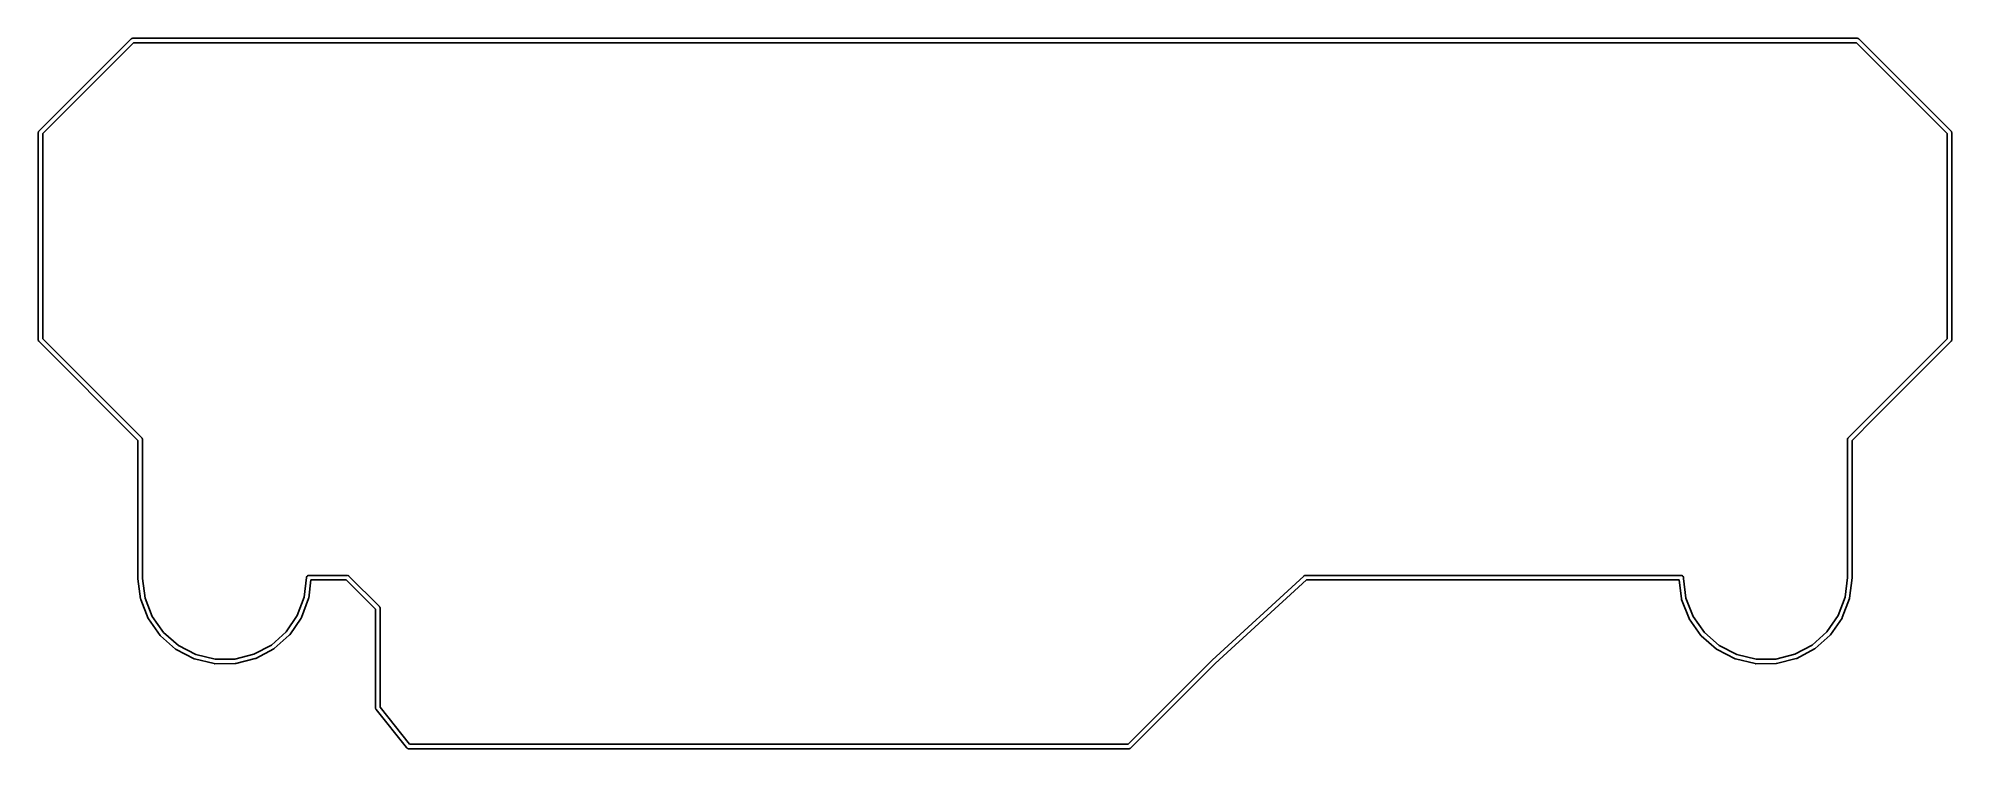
# Model space of a CAD drawing. Extents: x 57.6 to 121, y -142.3 to -118.8.
import ezdxf

# ---------------------------------------------------------------- set-up
doc = ezdxf.new("R2010")
doc.units = 0
doc.header["$MEASUREMENT"] = 0
doc.layers.add('BLACK', color=7, linetype='CONTINUOUS')

msp = doc.modelspace()

# ---------------------------------------------------------------- linework, layer by layer
at = {"layer": 'BLACK', "linetype": 'CONTINUOUS'}
for p, q in [((57.6073, -121.865), (60.6507, -118.821)), ((60.7371, -118.947), (57.733, -121.951)), ((60.6507, -118.821), (60.657, -118.814)), ((60.657, -118.814), (60.6657, -118.809)), ((60.6657, -118.809), (60.6738, -118.803)), ((60.6738, -118.803), (60.677, -118.802)), ((60.677, -118.802), (60.68, -118.8)), ((60.68, -118.8), (60.6898, -118.799)), ((60.6898, -118.799), (60.6994, -118.796)), ((60.6994, -118.796), (60.7093, -118.797)), ((60.7093, -118.797), (117.853, -118.797)), ((117.825, -118.947), (60.7371, -118.947)), ((120.829, -121.951), (117.825, -118.947)), ((117.853, -118.797), (117.863, -118.796)), ((117.863, -118.796), (117.872, -118.799)), ((117.872, -118.799), (117.882, -118.8)), ((117.882, -118.8), (117.885, -118.802)), ((117.885, -118.802), (117.888, -118.803)), ((117.888, -118.803), (117.896, -118.809)), ((117.896, -118.809), (117.905, -118.814)), ((117.905, -118.814), (117.911, -118.821)), ((117.911, -118.821), (120.955, -121.865)), ((57.5821, -121.913), (57.5847, -121.904)), ((57.583, -121.923), (57.5821, -121.913)), ((57.583, -128.775), (57.583, -121.923)), ((57.5847, -121.904), (57.5864, -121.894)), ((57.5864, -121.894), (57.5881, -121.891)), ((57.5881, -121.891), (57.589, -121.888)), ((57.589, -121.888), (57.5947, -121.88)), ((57.5947, -121.88), (57.5997, -121.871)), ((57.5997, -121.871), (57.6073, -121.865)), ((57.733, -121.951), (57.733, -128.747)), ((120.829, -128.747), (120.829, -121.951)), ((120.955, -121.865), (120.962, -121.871)), ((120.962, -121.871), (120.967, -121.88)), ((120.967, -121.88), (120.973, -121.888)), ((120.973, -121.888), (120.974, -121.891)), ((120.974, -121.891), (120.976, -121.894)), ((120.976, -121.894), (120.977, -121.904)), ((120.977, -121.904), (120.98, -121.913)), ((120.98, -121.913), (120.979, -121.923)), ((120.979, -121.923), (120.979, -128.775)), ((57.5821, -128.785), (57.583, -128.775)), ((57.5847, -128.794), (57.5821, -128.785)), ((57.5864, -128.804), (57.5847, -128.794)), ((57.5881, -128.807), (57.5864, -128.804)), ((57.589, -128.81), (57.5881, -128.807)), ((57.5947, -128.818), (57.589, -128.81)), ((57.5997, -128.827), (57.5947, -128.818)), ((57.6073, -128.833), (57.5997, -128.827)), ((60.885, -132.111), (57.6073, -128.833)), ((57.733, -128.747), (61.0107, -132.025)), ((118.316, -131.26), (120.829, -128.747)), ((120.955, -128.833), (118.422, -131.366)), ((120.962, -128.827), (120.955, -128.833)), ((120.967, -128.818), (120.962, -128.827)), ((120.973, -128.81), (120.967, -128.818)), ((120.974, -128.807), (120.973, -128.81)), ((120.976, -128.804), (120.974, -128.807)), ((120.977, -128.794), (120.976, -128.804)), ((120.98, -128.785), (120.977, -128.794)), ((120.979, -128.775), (120.98, -128.785)), ((117.551, -132.025), (118.316, -131.26)), ((118.422, -131.366), (117.677, -132.111)), ((118.316, -131.26), (118.316, -131.26)), ((118.422, -131.366), (118.422, -131.366)), ((60.885, -136.659), (60.885, -132.111)), ((61.0107, -132.025), (61.0183, -132.031)), ((61.0183, -132.031), (61.0233, -132.04)), ((61.0233, -132.04), (61.029, -132.048)), ((61.029, -132.048), (61.0299, -132.051)), ((61.0299, -132.051), (61.0316, -132.054)), ((61.0316, -132.054), (61.0333, -132.064)), ((61.0333, -132.064), (61.0359, -132.073)), ((61.0359, -132.073), (61.035, -132.083)), ((61.035, -132.083), (61.035, -136.652)), ((117.526, -132.073), (117.529, -132.064)), ((117.527, -132.083), (117.526, -132.073)), ((117.527, -136.647), (117.527, -132.083)), ((117.529, -132.064), (117.53, -132.054)), ((117.53, -132.054), (117.532, -132.051)), ((117.532, -132.051), (117.533, -132.048)), ((117.533, -132.048), (117.539, -132.04)), ((117.539, -132.04), (117.544, -132.031)), ((117.544, -132.031), (117.551, -132.025)), ((117.677, -132.111), (117.677, -136.659)), ((60.8852, -136.682), (60.885, -136.659)), ((60.885, -136.659), (60.885, -136.659)), ((60.8857, -136.686), (60.8852, -136.682)), ((60.8857, -136.69), (60.8857, -136.686)), ((60.8858, -136.691), (60.8857, -136.69)), ((60.9734, -137.357), (60.8858, -136.691)), ((61.035, -136.652), (61.0351, -136.676)), ((61.0351, -136.676), (61.121, -137.328)), ((66.394, -137.3), (66.473, -136.647)), ((66.473, -136.639), (66.482, -136.614)), ((66.473, -136.647), (66.473, -136.639)), ((66.482, -136.614), (66.499, -136.594)), ((66.499, -136.594), (66.522, -136.58)), ((66.522, -136.58), (66.5414, -136.577)), ((66.5414, -136.577), (67.8147, -136.577)), ((66.6145, -136.727), (66.5418, -137.327)), ((67.7869, -136.727), (66.6145, -136.727)), ((68.759, -137.699), (67.7869, -136.727)), ((67.8147, -136.577), (67.8246, -136.576)), ((67.8246, -136.576), (67.8342, -136.579)), ((67.8342, -136.579), (67.844, -136.58)), ((67.844, -136.58), (67.847, -136.582)), ((67.847, -136.582), (67.8502, -136.583)), ((67.8502, -136.583), (67.8583, -136.589)), ((67.8583, -136.589), (67.867, -136.594)), ((67.867, -136.594), (67.8733, -136.601)), ((67.8733, -136.601), (68.8847, -137.613)), ((96.4729, -139.387), (99.5137, -136.6)), ((99.5972, -136.727), (96.5719, -139.5)), ((99.5137, -136.6), (99.519, -136.594)), ((99.519, -136.594), (99.5291, -136.588)), ((99.5291, -136.588), (99.5388, -136.582)), ((99.5388, -136.582), (99.5405, -136.581)), ((99.5405, -136.581), (99.542, -136.58)), ((99.542, -136.58), (99.5534, -136.578)), ((99.5534, -136.578), (99.5647, -136.576)), ((99.5647, -136.576), (99.5729, -136.577)), ((99.5729, -136.577), (112.021, -136.577)), ((111.945, -136.727), (99.5972, -136.727)), ((112.027, -137.357), (111.945, -136.727)), ((112.021, -136.577), (112.04, -136.58)), ((112.04, -136.58), (112.063, -136.594)), ((112.063, -136.594), (112.08, -136.614)), ((112.08, -136.614), (112.089, -136.639)), ((112.089, -136.639), (112.089, -136.652)), ((112.089, -136.652), (112.089, -136.676)), ((112.089, -136.676), (112.175, -137.328)), ((117.448, -137.3), (117.527, -136.647)), ((117.676, -136.663), (117.596, -137.327)), ((117.677, -136.659), (117.676, -136.663)), ((60.9756, -137.365), (60.9734, -137.357)), ((60.9776, -137.373), (60.9756, -137.365)), ((60.9779, -137.374), (60.9776, -137.373)), ((61.2218, -138), (60.9779, -137.374)), ((61.121, -137.328), (61.3582, -137.937)), ((66.1631, -137.911), (66.394, -137.3)), ((66.5375, -137.345), (66.3002, -137.973)), ((66.5396, -137.337), (66.5375, -137.345)), ((66.5417, -137.328), (66.5396, -137.337)), ((66.5418, -137.327), (66.5417, -137.328)), ((112.03, -137.365), (112.027, -137.357)), ((112.032, -137.373), (112.03, -137.365)), ((112.032, -137.374), (112.032, -137.373)), ((112.276, -138), (112.032, -137.374)), ((112.175, -137.328), (112.412, -137.937)), ((117.217, -137.911), (117.448, -137.3)), ((117.592, -137.345), (117.354, -137.973)), ((117.594, -137.337), (117.592, -137.345)), ((117.596, -137.328), (117.594, -137.337)), ((117.596, -137.327), (117.596, -137.328)), ((61.2258, -138.007), (61.2218, -138)), ((61.2298, -138.015), (61.2258, -138.007)), ((61.2303, -138.015), (61.2298, -138.015)), ((61.6163, -138.565), (61.2303, -138.015)), ((61.3582, -137.937), (61.7338, -138.471)), ((65.7931, -138.45), (66.1631, -137.911)), ((66.2919, -137.989), (65.9116, -138.542)), ((66.2959, -137.981), (66.2919, -137.989)), ((66.2999, -137.974), (66.2959, -137.981)), ((66.3002, -137.973), (66.2999, -137.974)), ((68.759, -140.963), (68.759, -137.699)), ((68.8847, -137.613), (68.8923, -137.619)), ((68.8923, -137.619), (68.8973, -137.628)), ((68.8973, -137.628), (68.903, -137.636)), ((68.903, -137.636), (68.9039, -137.639)), ((68.9039, -137.639), (68.9056, -137.642)), ((68.9056, -137.642), (68.9073, -137.652)), ((68.9073, -137.652), (68.9099, -137.661)), ((68.9099, -137.661), (68.909, -137.671)), ((68.909, -137.671), (68.909, -140.944)), ((112.28, -138.007), (112.276, -138)), ((112.284, -138.015), (112.28, -138.007)), ((112.67, -138.565), (112.284, -138.015)), ((112.284, -138.015), (112.284, -138.015)), ((112.412, -137.937), (112.788, -138.471)), ((116.847, -138.45), (117.217, -137.911)), ((117.346, -137.989), (116.966, -138.542)), ((117.35, -137.981), (117.346, -137.989)), ((117.354, -137.974), (117.35, -137.981)), ((117.354, -137.973), (117.354, -137.974)), ((61.622, -138.571), (61.6163, -138.565)), ((61.6278, -138.578), (61.622, -138.571)), ((61.6283, -138.578), (61.6278, -138.578)), ((62.1342, -139.019), (61.6283, -138.578)), ((61.7338, -138.471), (62.226, -138.9)), ((65.3055, -138.884), (65.7931, -138.45)), ((65.8997, -138.556), (65.3985, -139.002)), ((65.9054, -138.549), (65.8997, -138.556)), ((65.9112, -138.543), (65.9054, -138.549)), ((65.9116, -138.542), (65.9112, -138.543)), ((112.676, -138.571), (112.67, -138.565)), ((112.682, -138.578), (112.676, -138.571)), ((113.188, -139.019), (112.682, -138.578)), ((112.682, -138.578), (112.682, -138.578)), ((112.788, -138.471), (113.28, -138.9)), ((116.359, -138.884), (116.847, -138.45)), ((116.954, -138.556), (116.452, -139.002)), ((116.959, -138.549), (116.954, -138.556)), ((116.965, -138.543), (116.959, -138.549)), ((116.966, -138.542), (116.965, -138.543)), ((62.1413, -139.024), (62.1342, -139.019)), ((62.1484, -139.029), (62.1413, -139.024)), ((62.1491, -139.03), (62.1484, -139.029)), ((62.7457, -139.337), (62.1491, -139.03)), ((62.226, -138.9), (62.8064, -139.2)), ((62.7537, -139.34), (62.7457, -139.337)), ((62.7618, -139.344), (62.7537, -139.34)), ((62.7626, -139.344), (62.7618, -139.344)), ((63.4154, -139.5), (62.7626, -139.344)), ((62.8064, -139.2), (63.4416, -139.352)), ((63.4416, -139.352), (64.0947, -139.349)), ((64.0947, -139.349), (64.7282, -139.19)), ((64.7736, -139.333), (64.1225, -139.497)), ((64.7282, -139.19), (65.3055, -138.884)), ((64.7816, -139.33), (64.7736, -139.333)), ((64.7897, -139.327), (64.7816, -139.33)), ((64.7904, -139.327), (64.7897, -139.327)), ((65.3837, -139.013), (64.7904, -139.327)), ((64.7904, -139.327), (64.7904, -139.327)), ((64.7904, -139.327), (64.7904, -139.327)), ((65.3907, -139.008), (65.3837, -139.013)), ((65.3979, -139.003), (65.3907, -139.008)), ((65.3985, -139.002), (65.3979, -139.003)), ((93.6949, -142.165), (96.4635, -139.396)), ((96.4635, -139.396), (96.4645, -139.395)), ((96.4645, -139.395), (96.4681, -139.392)), ((96.4681, -139.392), (96.4716, -139.388)), ((96.4716, -139.388), (96.4729, -139.387)), ((113.195, -139.024), (113.188, -139.019)), ((113.202, -139.029), (113.195, -139.024)), ((113.203, -139.03), (113.202, -139.029)), ((113.8, -139.337), (113.203, -139.03)), ((113.28, -138.9), (113.86, -139.2)), ((113.808, -139.34), (113.8, -139.337)), ((113.816, -139.344), (113.808, -139.34)), ((113.817, -139.344), (113.816, -139.344)), ((114.469, -139.5), (113.817, -139.344)), ((113.86, -139.2), (114.496, -139.352)), ((114.496, -139.352), (115.149, -139.349)), ((115.149, -139.349), (115.782, -139.19)), ((115.828, -139.333), (115.176, -139.497)), ((115.782, -139.19), (116.359, -138.884)), ((115.836, -139.33), (115.828, -139.333)), ((115.844, -139.327), (115.836, -139.33)), ((116.438, -139.013), (115.844, -139.327)), ((115.844, -139.327), (115.844, -139.327)), ((115.844, -139.327), (115.844, -139.327)), ((115.844, -139.327), (115.844, -139.327)), ((116.445, -139.008), (116.438, -139.013)), ((116.452, -139.003), (116.445, -139.008)), ((116.452, -139.002), (116.452, -139.003)), ((63.4239, -139.501), (63.4154, -139.5)), ((63.4325, -139.502), (63.4239, -139.501)), ((63.4333, -139.502), (63.4325, -139.502)), ((64.1046, -139.499), (63.4333, -139.502)), ((64.1131, -139.498), (64.1046, -139.499)), ((64.1217, -139.497), (64.1131, -139.498)), ((64.1225, -139.497), (64.1217, -139.497)), ((96.5719, -139.5), (93.7813, -142.291)), ((114.478, -139.501), (114.469, -139.5)), ((114.486, -139.502), (114.478, -139.501)), ((114.487, -139.502), (114.486, -139.502)), ((115.159, -139.499), (114.487, -139.502)), ((115.167, -139.498), (115.159, -139.499)), ((115.176, -139.497), (115.167, -139.498)), ((115.176, -139.497), (115.176, -139.497)), ((68.7579, -140.968), (68.759, -140.963)), ((68.759, -140.976), (68.7579, -140.968)), ((68.759, -140.977), (68.759, -140.976)), ((68.76, -140.982), (68.759, -140.977)), ((68.7618, -140.994), (68.76, -140.982)), ((68.7623, -140.995), (68.7618, -140.994)), ((68.7624, -140.996), (68.7623, -140.995)), ((68.7686, -141.007), (68.7624, -140.996)), ((68.7713, -141.012), (68.7686, -141.007)), ((68.7719, -141.012), (68.7713, -141.012)), ((68.7757, -141.019), (68.7719, -141.012)), ((68.7801, -141.023), (68.7757, -141.019)), ((69.7837, -142.277), (68.7801, -141.023)), ((68.909, -140.944), (69.886, -142.165)), ((69.784, -142.278), (69.7837, -142.277)), ((69.792, -142.288), (69.784, -142.278)), ((69.7955, -142.292), (69.792, -142.288)), ((69.7962, -142.293), (69.7955, -142.292)), ((69.801, -142.298), (69.7962, -142.293)), ((69.8061, -142.301), (69.801, -142.298)), ((69.8104, -142.305), (69.8061, -142.301)), ((69.8174, -142.308), (69.8104, -142.305)), ((69.824, -142.312), (69.8174, -142.308)), ((69.8296, -142.313), (69.824, -142.312)), ((69.835, -142.315), (69.8296, -142.313)), ((69.8426, -142.315), (69.835, -142.315)), ((69.8434, -142.315), (69.8426, -142.315)), ((69.8492, -142.315), (69.8434, -142.315)), ((69.8615, -142.315), (69.8492, -142.315)), ((69.8623, -142.315), (69.8615, -142.315)), ((93.7227, -142.315), (69.8623, -142.315)), ((69.886, -142.165), (93.6949, -142.165)), ((93.7326, -142.316), (93.7227, -142.315)), ((93.7422, -142.313), (93.7326, -142.316)), ((93.752, -142.312), (93.7422, -142.313)), ((93.755, -142.31), (93.752, -142.312)), ((93.7582, -142.309), (93.755, -142.31)), ((93.7663, -142.303), (93.7582, -142.309)), ((93.775, -142.298), (93.7663, -142.303)), ((93.7813, -142.291), (93.775, -142.298))]:
    msp.add_line(p, q, dxfattribs=at)

doc.saveas('drawing.dxf')
